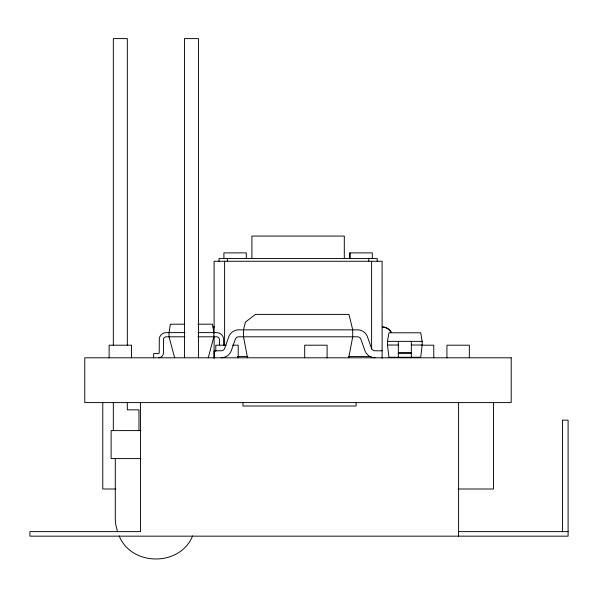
<?xml version="1.0" encoding="UTF-8"?>
<svg xmlns="http://www.w3.org/2000/svg" width="598" height="598" viewBox="0 0 598 598"><rect width="100%" height="100%" fill="white"/><g stroke="black" fill="none" stroke-linecap="round" stroke-linejoin="round"><path stroke-width="0.9" d="M422.173 345.024L420.715 357.268L388.939 357.268L387.489 345.024L387.489 341.353L388.939 332.787L420.715 332.787L422.173 341.353L422.173 345.024L411.334 345.024M348.724 357.798L352.715 336.801L352.715 329.797L348.94 314.399L255.443 314.399L245.412 322.098L243.521 329.797L243.521 336.801L247.512 357.798M208.239 357.798L213.845 336.801L213.845 332.6L212.499 324.198L197.848 324.198M192.608 535.92C180.26 566.657 131.508 566.657 119.159 535.92M349.912 252.887L349.912 258.5L349.905 252.887L372.3 252.887L372.3 258.5M184.117 324.198L170.385 324.198L169.04 332.6L169.04 336.801L174.646 357.798M184.909 332.6L165.325 332.652A7.012 7.012 0 0 0 159.292 338.685L159.21 353.074L158.634 353.582L153.641 353.597L153.641 357.798M197.975 332.6L217.56 332.652A7.012 7.012 0 0 1 223.592 338.685L223.645 345.666M184.909 336.801L166.244 336.801A2.803 2.803 0 0 0 163.441 339.597L163.441 352.895A4.896 4.896 0 0 1 158.545 357.798M197.975 336.801L216.64 336.801A2.803 2.803 0 0 1 219.444 339.597L219.444 344.919M387.489 341.353L422.173 341.353M387.489 345.024L398.328 345.024M226.066 345.196L215.803 345.196L215.803 351.497M232.6 345.196L238.198 345.196L238.198 357.798M421.642 345.196L433.774 345.196L433.774 357.798M382.115 350.802L374.625 350.772A3.685 3.685 0 0 1 371.672 348.686L367.135 335.956A10.727 10.727 0 0 0 358.531 329.849L237.705 329.849A10.727 10.727 0 0 0 229.101 335.956L224.564 348.686A3.685 3.685 0 0 1 221.611 350.772L214.121 350.802L214.121 357.798M398.328 352.484L411.334 352.484M398.328 353.59L411.334 353.59M237.436 356.46L247.864 356.46M348.499 356.46L370.902 356.46M140.844 430.597L111.116 430.597L111.116 458.591L140.844 458.591M115.87 489.007L102.774 489.007L102.774 402.596M458.113 489.007L493.47 489.007L493.47 402.596M458.591 531.629L568.1 531.629M117.522 531.816L115.631 524.095L115.287 518.795L115.287 458.591M562.441 531.629L562.441 420.14L568.1 420.14L568.1 536.159L29.9 536.159L29.9 531.629L140.537 531.629L140.537 402.596M469.333 357.798L469.333 345.196L446.93 345.196L446.93 357.798M458.591 402.596L458.591 536.159M411.334 341.353L411.372 357.798M398.328 341.353L398.328 357.268M382.129 358.329L382.1 261.259L214.106 261.259L214.106 333.123M377.203 261.259L377.203 258.5L219.032 258.5L219.032 261.259M371.605 261.259L371.605 348.993M368.817 258.5L368.817 261.259M356.161 402.596L356.161 405.99L242.975 405.99L242.975 402.596M344.306 258.179L344.306 236.061L251.908 236.061L251.908 258.179M327.099 357.798L327.099 345.196L304.696 345.196L304.696 357.798M246.294 258.5L246.309 252.887L223.906 252.887L223.921 258.5M227.389 258.5L227.389 261.259M224.609 261.259L224.609 345.263M214.106 335.927L214.106 358.329M198.439 357.798L198.439 38.608L184.446 38.608L184.446 357.604M138.975 430.597L138.975 409.839L127.322 409.839L127.322 402.379M131.523 357.798L131.523 345.196L109.128 345.196L109.128 357.798M127.322 345.48L127.322 38.608L113.328 38.608L113.328 345.666M113.328 402.596L113.328 430.597M391.114 332.51A10.353 10.353 0 0 0 382.129 326.971A10.076 10.076 0 0 1 391.496 332.533M375.006 357.798A10.697 10.697 0 0 1 364.93 350.69L360.938 339.29A3.723 3.723 0 0 0 357.425 336.801L238.811 336.801A3.723 3.723 0 0 0 235.298 339.29L231.306 350.69A10.697 10.697 0 0 1 221.23 357.798M511.193 357.798L84.767 357.798L84.767 402.596L511.193 402.596L511.193 357.798M214.106 326.971A10.076 10.076 0 0 0 213.06 326.994A10.353 10.353 0 0 1 214.106 326.971"/></g></svg>
